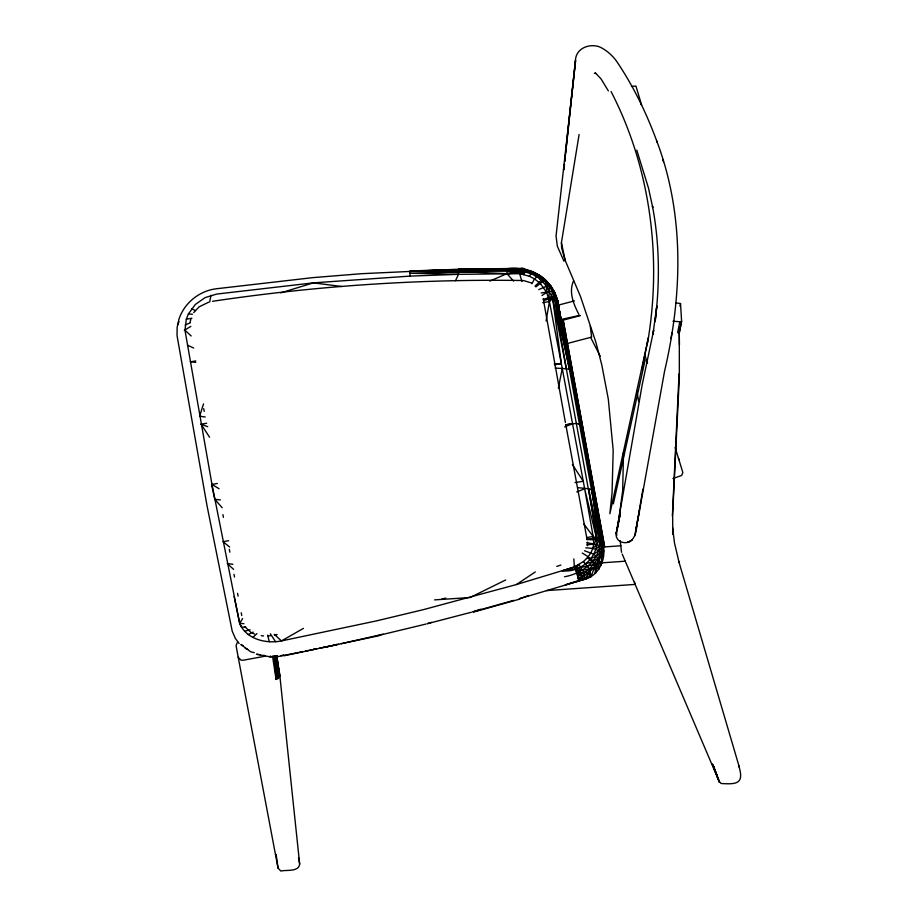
<?xml version="1.0" encoding="UTF-8"?>
<svg xmlns="http://www.w3.org/2000/svg" width="917" height="917" viewBox="0 0 917 917"><rect width="100%" height="100%" fill="white"/><g stroke="black" fill="none" stroke-linecap="round" stroke-linejoin="round"><path stroke-width="1.38" d="M579.108 134.501L561.422 242.73L561.628 247.877L565.204 260.474L580.472 296.443L595.89 342.305L601.781 364.886L608.292 399.01L613.186 450.167L612.063 492.853L609.862 513.738L648.491 337.307C661.593 254.261 649.855 166.527 611.077 91.562M672.608 531.665L672.78 534.462L672.631 514.643L679.348 377.082L679.291 329.639M522.048 281.576C520.936 277.954 515.194 263.397 526.175 269.598C541.534 273.209 554.304 285.829 557.674 301.292L565.766 345.812M583.911 524.123L593.219 536.491L593.746 543.999L592.795 548.492L590.823 552.974L587.224 557.96L583.441 561.536L574.351 567.015L516.363 584.576L423.402 609.645L376.417 620.901L281.462 640.926C265.953 643.998 246.134 639.252 239.646 623.319L211.976 484.44L184.982 330.269L186.311 319.219L188.409 313.935L195.332 304.467L205.11 297.601L216.744 294.059L313.35 282.86L410.094 276.097L458.489 274.343L519.618 273.679L529.292 276.223L534.485 278.883L540.228 283.387L546.67 292.351L549.409 301.555L546.096 320.984M513.623 281.049L506.895 273.679L507.239 268.566C527.837 265.288 549.994 278.252 554.98 298.953L569.365 369.104L600.727 539.987C608.865 553.696 600.566 575.406 584.737 579.269L519.182 598.824L528.421 595.534M276.796 655.689L279.754 674.889L299.676 864.101C298.793 872.147 286.425 869.66 280.808 871.035L278.034 868.09L238.179 657.168L236.07 645.579L237.618 641.843M656.4 309.831L656.824 305.888L652.938 334.304L653.683 330.246L642.175 384.796L616.407 532.238L616.339 536.835L617.955 539.838L620.775 541.798C631.538 545.856 636.444 535.276 636.616 526.553M672.39 516.065L679.05 373.792M582.272 553.077C589.574 557.387 599.237 563.153 595.225 573.434C595.97 567.096 593.139 560.7 587.224 557.96M597.552 516.088L603.34 546.979L601.575 554.762L589.402 568.907L590.273 576.988L589.402 568.907L583.441 561.536M586.857 544.904L593.746 543.999L597.426 538.611L566.236 368.29L552.687 298.667L551.518 296.913C554.602 287.067 545.982 280.075 539.162 275.066L533.751 272.911L532.846 271.787L523.699 269.564M581.447 429.11L581.63 427.23M564.436 164.246L563.84 169.909L564.459 164.2M564.734 161.415L565.331 155.752M565.629 152.921L575.498 59.536C576.598 47.764 590.158 43.088 600.073 47.099C606.573 50.309 612.178 55.18 616.453 61.049C633.131 85.671 646.256 112.608 656.538 140.484L657.145 142.353M564.757 161.358L575.601 60.407L556.057 235.933L557.33 246.18L563.966 261.207M656.113 312.468L655.116 321.684C659.919 283.273 659.701 244.186 652.457 206.107L652.732 207.551L648.479 188.042L636.765 150.079M177.566 325.111L179.124 321.374M276.143 854.461L278.034 868.09M639.16 512.454L639.436 510.643L635.733 531.184L642.92 489.139M260.348 654.727L256.531 654.245L269.862 656.813L277.083 656.767L277.209 655.942M638.874 514.162L634.702 535.849M519.618 273.679L521.028 268.647L521.234 269.529M638.702 512.305L638.817 514.529L664.55 371.282C682.294 295.331 684.781 214.36 656.538 140.484M670.923 338.637L672.023 332.665M209.695 302.048L210.921 295.331M577.79 487.649L588.645 488.761L591.832 489.896L593.459 491.948L602.48 542.176C602.721 551.507 594.801 559.92 598.686 569.297L593.975 564.448L575.28 568.815L562.316 570.752L574.34 566.981L578.971 564.631L583.969 572.781L584.737 579.269L578.604 579.785L577.664 575.383L594.732 566.786L599.168 560.459L601.575 554.762C599.328 548.435 591.362 548.16 585.757 547.862M618.436 523.263L617.955 525.934L622.677 490.71L623.491 452.368M618.918 520.604L619.411 517.933M619.892 515.274L620.385 512.603L616.912 530.805L618.448 522.793M648.491 337.307L641.808 369.998M507.376 269.46L507.239 268.566L458.626 269.185L458.489 274.343L455.485 280.751M618.952 520.099L620.236 513.371L616.27 533.224M679.99 306.278L680.529 303.55L675.955 302.874M681.618 321.489L679.818 321.729L677.652 332.642L679.451 332.401L681.618 321.489L680.529 303.55M681.423 321.523L679.256 332.424L679.451 344.769M558.35 388.109L562.27 368.485L548.916 298.976C548.802 292.844 550.785 285.886 546.119 280.579L542.6 281.634L535.883 286.883M562.316 570.752C579.888 573.125 598.595 557.547 596.772 539.334L593.746 538.588L586.788 539.047M178.288 321.798L177.13 327.472L177.027 335.53L207.024 505.726L232.219 631.171L235.382 638.473L239.131 643.482M613.347 503.846L645.121 360.049M647.391 343.256L647.723 341.812M573.606 280.74C568.437 292.087 573.618 304.157 578.868 314.382M538.76 289.6L546.475 286.184L550.441 285.645L553.845 291.48L554.143 296.97L552.848 298.678L546.475 286.184L542.6 281.634L543.231 279.284L539.162 275.066L534.485 278.883L531.906 283.766M190.094 322.085L190.885 319.391M203.528 403.916L199.619 416.203L205.236 416.983M586.857 539.551L600.727 539.987L593.459 491.948L601.541 540.56L602.824 543.449L556.963 298.621L554.67 292.443L550.441 285.645M519.641 272.842L523.836 274.447L526.175 269.598M589.173 571.967L586.49 578.73L565.227 584.92L591.018 576.644L594.732 566.786L590.078 571.325L578.489 579.578L577.859 575.865L583.969 572.781L589.173 571.967L584.737 579.269M178.574 320.4C183.503 303.71 198.668 291.079 215.873 288.821L312.892 277.622L361.447 273.702L458.626 269.185L520.638 269.139L531.975 272.177L542.6 281.634M592.795 548.492L596.864 544.389L599.798 539.322L591.832 489.896L599.328 539.185C602.435 559.393 582.226 573.733 564.494 576.759M529.292 276.223L532.846 271.787L538.015 275.341L541.248 280.361L535.024 286.081M242.627 618.551L239.704 623.308L241.549 627.228L245.71 626.987M270.446 655.976L269.862 656.813L275.994 656.079M577.813 575.933L584.553 575.246L580.186 580.048M543.689 300.489L549.065 298.953L554.98 298.953L556.046 297.578L554.67 292.443L552.045 291.125L541.19 292.993M193.693 312.617L199.092 306.851L208.572 302.243M593.746 538.588L597.426 538.611L601.541 540.56L601.678 547.117L598.618 550.762L593.78 554.2L584.496 550.739M578.925 579.945L584.553 575.246L578.306 578.467L575.28 568.815L578.971 564.631M595.878 549.294L599.638 545.477L601.552 541.385L599.512 540.044M521.028 268.647L520.157 269.472L520.008 268.589L525.579 270.056L536.365 276.682M252.863 637.441L256.955 633.578M549.065 298.953L551.518 296.913L554.143 296.97L556.963 298.621L557.674 301.292L593.746 492.956M263.156 655.987L264.153 655.208M578.604 579.785L584.553 575.246M630.185 541.488L627.813 542.05L632.18 540.251M542.004 295.526L546.67 292.351L546.475 286.184L544.618 279.169L541.248 280.361M516.363 584.576L535.276 571.956M184.294 330.361L190.851 326.372M303.435 628.363L281.462 640.926L274.321 634.323M248.278 634.587L253.092 632.088M600.956 565.204L598.285 558.247L593.184 560.86L589.895 559.668M505.68 579.968L470.054 597.529L434.624 599.89M590.754 558.659L596.394 556.046L600.612 552.676L601.965 552.768L603.203 556.757L602.618 543.173L602.905 543.861M489.816 281.106L506.895 273.679L524.753 271.764L530.725 273.736M185.119 325.042L190.335 322.795M272.532 656.228L276.12 679.451L279.525 676.918L279.754 674.889L277.645 663.312M564.677 426.875L572.655 423.723L576.61 423.494L579.773 424.456L581.344 426.279M576.77 491.936L584.656 488.807L562.27 368.485L555.117 368.13M543.391 299.297L551.518 296.913M217.329 483.465L211.598 484.566L214.773 499.284L222.201 507.754M480.783 609.186L472.782 611.868L513.726 600.36M556.757 566.374L560.849 565.078M427.379 623.617L431.414 622.356M280.705 292.901L313.35 282.86L341.674 286.505M341.273 643.688L383.019 634.186M672.929 478.548L681.64 475.464L682.844 472.53L675.153 447.462M560.562 320.893L563.176 320.159L604.67 546.67M473.344 612.132L519.813 599.088M336.998 644.364L331.507 645.843L338.488 644.307M557.8 305.269L574.397 300.902M561.009 320.698L580.392 315.597M567.577 343.428L591.614 337.101L590.25 325.948M244.564 631.251L250.054 629.807M427.402 623.686L471.407 612.224M441.673 599.11L445.708 598.079M585.803 563.588L592.267 561.949L594.927 563.313L597.403 563.095L598.95 568.815L599.168 560.459L601.758 563.13L601.575 554.762L603.168 557.158L601.678 547.117L596.864 544.389L586.891 542.749M378.939 635.366L426.027 624.041M576.346 571.337L589.402 568.907M586.972 577.572L591.018 576.644L590.078 571.325M379.351 635.653L284.006 655.793M561.342 319.403L579.51 315.425M302.851 651.632L277.083 656.767M305.579 651.081L316.503 648.869M319.231 648.319L330.143 646.118L323.3 647.402M313.717 649.225L316.457 648.709M562.35 330.957L565.021 330.464L565.502 332.974L563.176 320.159M274.378 635.091L277.117 634.587M265.391 656.136L243.211 660.229L240.953 660.114L238.179 657.168M186.311 319.219L191.894 318.222M577.274 573.962L583.969 572.781L576.873 572.827M209.569 437.226L201.064 424.204L206.669 423.241M228.642 540.721L223.049 541.672L229.628 547.036M554.476 364.783L561.342 363.625L552.687 298.667L549.409 301.555L542.715 302.656M575.028 482.606L583.258 481.253L572.38 464.472M586.525 537.58L593.219 536.491L596.623 538.6L588.645 488.761L599.328 539.185L596.772 539.334M195.78 360.943L190.312 361.825L195.745 362.353M524.753 271.764L519.721 270.882L458.534 269.69L410.025 270.893L507.09 269.071L520.455 269.827L524.753 271.764L506.895 273.679L458.489 271.512L409.979 271.409L410.094 276.097M631.469 86.393L635.951 86.095L641.591 104.974L641.247 104.492M212.515 301.303C315.31 285.932 419.321 278.883 523.252 280.522M268.28 635.974L270.641 635.653M601.678 547.117L602.71 549.065L603.501 548.962L601.22 536.514M458.489 274.343L410.002 273.243L506.975 270.87L519.813 269.758L520.145 270.916M602.446 547.071L621.004 545.775M600.899 562.912L625.165 561.204M546.498 590.605L634.896 584.416L634.598 581.997M281.141 655.666L283.605 654.944M506.895 273.679L519.756 272.922M562.27 368.485L569.365 369.104L570.901 370.72L556.963 298.621L557.674 301.292M554.281 363.74L561.342 363.625M460.185 270.056L463.051 270.022M575.658 569.709L582.696 569.87M525.579 270.056L520.455 269.827L519.859 269.082M672.975 321.259L679.818 321.729M188.409 313.935L192.444 314.267M243.945 623.732L239.704 623.308L234.144 596.531M506.975 270.87L519.664 272.177M214.773 499.284L220.424 499.937M232.895 564.264L227.324 563.623L233.606 569.377M261.219 635.653L263.557 635.974M594.365 73.245L595.809 73.475M523.63 280.568L531.482 282.963M529.224 271.65L538.451 275.306M254.307 652.675L250.662 651.769L240.884 644.479L243.062 645.694M526.45 270.458L533.213 272.636L532.846 271.787M519.652 272.498L523.836 274.447M201.064 424.204L207.723 426.726M245.263 648.399L247.659 649.351M554.98 298.953L556.619 299.63L557.731 301.601M191.515 308.846L195.447 310.508M187.458 345.147L193.693 348.036M251.98 632.787L254.548 634.037M211.976 484.44L219.083 488.738M593.78 554.2L598.285 558.247M519.985 268.67L520.638 269.139M622.196 554.04L719.501 782.27L712.486 764.021L719.02 781.41L721.163 783.496C737.589 784.597 744.306 783.324 738.701 765.557M250.696 632.157L244.977 626.896M595.328 72.867L601.013 78.839L608.361 90.921M539.162 275.066L544.836 279.754L544.618 279.169L551.163 286.551L552.779 291.228M519.882 272.2L519.721 270.882M184.982 330.269L191.183 335.977M554.074 293.153L557.387 300.054L565.755 345.801M270.343 633.773L275.547 641.694M548.744 284.706L550.097 286.883M601.541 540.56L602.756 543.128M678.397 458.282L679.165 459.692M574.351 567.015L575.28 568.815M590.582 337.307L600.348 356.404M713.288 765.787L718.309 779.129M713.541 766.199L719.501 782.27M553.845 291.48L556.619 299.63M662.865 159.856L663.484 161.736M644.869 355.074L647.54 363.235M602.973 544.24L602.618 543.173L603.34 546.979M602.71 549.065L603.569 551.885L602.996 549.145M739.389 767.38L678.695 561.158L679.096 562.545L674.488 543.002L672.608 527.493M602.48 542.176L602.79 543.288M603.065 544.801L602.618 543.173L603.191 545.672L594.663 500.659L595.087 503.364M621.531 552.275L620.179 540.721M267.592 635.114L269.334 641.74M554.67 292.443L555.358 295.068M556.963 298.621L557.719 301.59M596.623 538.6L584.656 488.807L593.7 539.356M718.813 780.459L719.02 781.41M602.962 547.85L603.546 550.59L603.042 547.816M561.422 242.73L565.204 260.474M570.901 370.72L556.47 299.572L569.365 369.104L554.533 298.896L566.236 368.29M563.428 334.877L563.989 337.616M566.213 348.598L566.775 351.349M567.291 354.111L568.597 361.046M571.75 377.678L572.265 380.452M573.583 387.387L574.099 390.149M575.418 397.084L575.933 399.858M576.461 402.632L577.767 409.555M595.179 503.456L594.652 500.648L595.122 503.33M595.706 506.264L597.024 513.279M587.098 539.62L565.766 424.571M584.542 445.937L585.069 448.745M586.353 455.76L586.88 458.557M587.396 461.366L588.691 468.381M589.207 471.189L590.491 478.204M591.018 481.001L591.534 483.809M592.829 490.824L593.345 493.633M565.021 330.464L604.578 546.956M595.637 506.092L597.918 518.541M598.423 521.303L600.715 533.751M298.495 857.659L299.676 864.101M595.591 506.138L596.084 508.924M596.589 511.697L597.827 518.644M598.32 521.418L598.824 524.203M599.317 526.977L600.566 533.923M601.059 536.697L601.552 539.483M565.376 422.45L543.208 298.575M276.888 659.128L276.395 656.331L279.525 676.918L276.705 655.724M636.799 390.745L638.702 401.566M275.455 656.056L278.86 677.755L276.235 656.492M274.779 656.652L278.195 678.58L275.387 656.148M276.579 656.457L277.003 659.197M276.567 655.517L279.582 676.414M458.626 269.185L458.752 270.079M274.722 656.675L277.679 678.798L274.137 655.621L276.12 679.451M573.847 558.877L574.34 566.981M595.706 565.629L596.119 572.506M587.407 542.153L587.499 545.753M241.756 615.49A1050.504 29.287 80.7 0 1 241.228 612.751M238.088 596.13A1050.504 29.287 80.7 0 1 237.56 593.333M234.5 577.045A1050.504 29.287 80.7 0 1 233.995 574.317M229.869 552.194A1050.504 29.287 80.7 0 1 229.342 549.398M223.427 517.394A1050.504 29.287 80.7 0 1 222.911 514.597M204.216 411.389A1050.504 28.874 80.7 0 1 203.723 408.65M616.407 532.238L616.522 535.448L616.407 532.238M572.644 423.631L565.72 424.8L572.655 423.723"/></g></svg>
